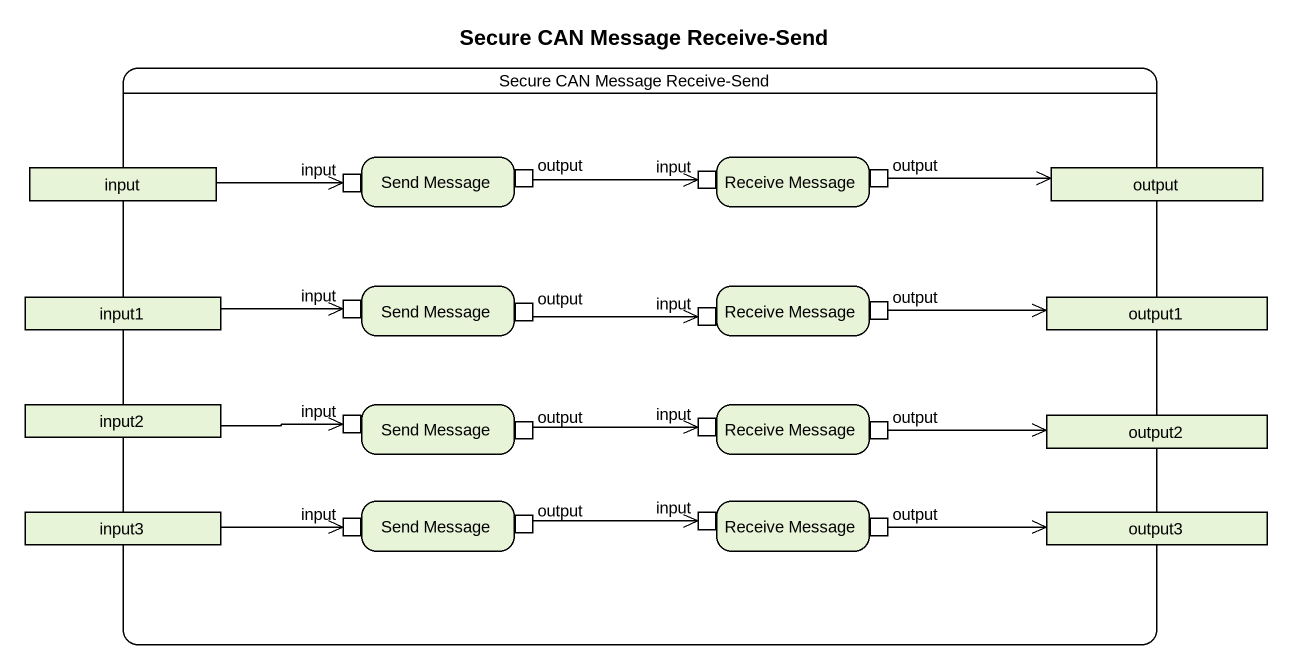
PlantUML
@startuml
title Secure CAN Message Receive-Send
hide empty description
state "Secure CAN Message Receive-Send" as Secure_CAN_Message_Receive {
  state "Send Message" as Send_Message {
    state "input" as input_2 <<inputPin>>
    state output <<outputPin>>
  }
  state "Receive Message" as Receive_Message {
    state "input" as input_3 <<inputPin>>
    state "output" as output_2 <<outputPin>>
  }
  state input <<object>>
  state "output" as output_3 <<object>>
  state input1 <<object>>
  state "Send Message" as Send_Message_2 {
    state "input" as input_4 <<inputPin>>
    state "output" as output_5 <<outputPin>>
  }
  state "Receive Message" as Receive_Message_2 {
    state "output" as output_4 <<outputPin>>
    state "input" as input_5 <<inputPin>>
  }
  state output1 <<object>>
  state input2 <<object>>
  state "Send Message" as Send_Message_3 {
    state "input" as input_6 <<inputPin>>
    state "output" as output_6 <<outputPin>>
  }
  state "Receive Message" as Receive_Message_3 {
    state "input" as input_7 <<inputPin>>
    state "output" as output_7 <<outputPin>>
  }
  state output2 <<object>>
  state "Send Message" as Send_Message_4 {
    state "input" as input_8 <<inputPin>>
    state "output" as output_8 <<outputPin>>
  }
  state "Receive Message" as Receive_Message_4 {
    state "input" as input_9 <<inputPin>>
    state "output" as output_9 <<outputPin>>
  }
  state input3 <<object>>
  state output3 <<object>>
}
input -right-> input_2
output -right-> input_3
output_2 -right-> output_3
input1 -right-> input_4
output_4 -right-> output1
output_5 -right-> input_5
input2 -right-> input_6
output_6 -right-> input_7
output_7 -right-> output2
input3 -right-> input_8
output_8 -right-> input_9
output_9 -right-> output3
@enduml
